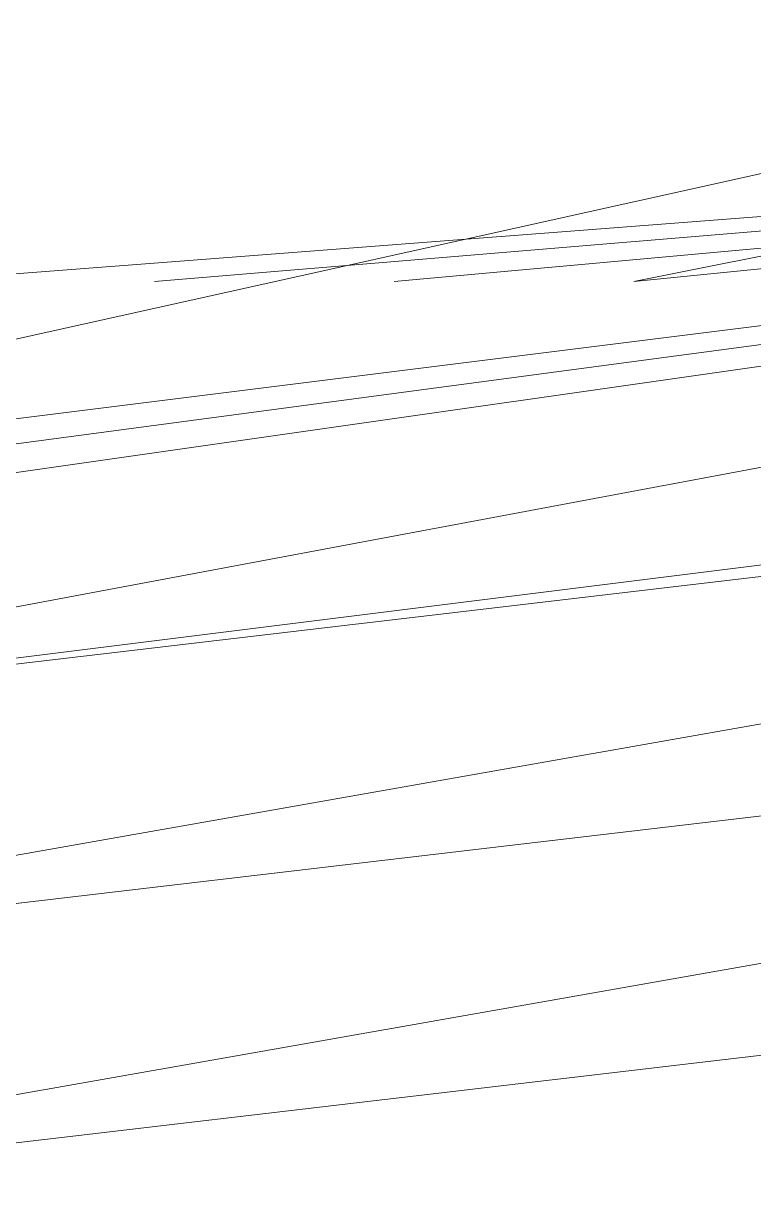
# Model space of a CAD drawing. Header units: millimetres. Extents: x 29 to 95071, y 20 to 67221.
# Drawn here: x 89387.89 to 89403, y 12223.67 to 12247.93 of the extents above; entities that cross this region are included whole.
import ezdxf

# ---------------------------------------------------------------- set-up
doc = ezdxf.new("R2010")
doc.units = ezdxf.units.MM

msp = doc.modelspace()

# ---------------------------------------------------------------- linework, layer by layer
at = {"color": 7, "lineweight": 0}
for points in [[(89400.519, 12242.59), (89450.084, 12252.503), (89400.519, 12242.59), (89450.084, 12247.546), (89400.519, 12242.59), (89450.084, 12247.546)], [(89370.78, 12232.677), (89455.041, 12242.59), (89370.78, 12232.677), (89455.041, 12242.59), (89370.78, 12232.677), (89455.041, 12242.59), (89370.78, 12232.677), (89455.041, 12242.59), (89370.78, 12232.677), (89455.041, 12242.59), (89370.78, 12232.677), (89455.041, 12242.59), (89370.78, 12232.677), (89455.041, 12242.59), (89370.78, 12232.677), (89455.041, 12242.59), (89370.78, 12232.677), (89455.041, 12242.59), (89370.78, 12232.677), (89455.041, 12242.59), (89370.78, 12232.677), (89455.041, 12242.59), (89370.78, 12232.677), (89455.041, 12242.59), (89370.78, 12232.677), (89455.041, 12242.59), (89370.78, 12232.677), (89455.041, 12242.59)]]:
    msp.add_lwpolyline(points, close=True, dxfattribs=at)
for points in [[(89370.78, 12237.633), (89450.084, 12247.546), (89370.78, 12237.633), (89450.084, 12247.546), (89370.78, 12237.633), (89450.084, 12247.546), (89370.78, 12237.633), (89450.084, 12247.546), (89370.78, 12237.633), (89450.084, 12247.546), (89370.78, 12237.633), (89450.084, 12247.546), (89370.78, 12237.633), (89450.084, 12247.546), (89370.78, 12237.633), (89450.084, 12247.546), (89370.78, 12237.633), (89450.084, 12247.546), (89370.78, 12237.633), (89450.084, 12247.546), (89370.78, 12237.633), (89450.084, 12247.546), (89370.78, 12237.633), (89450.084, 12247.546), (89370.78, 12237.633), (89450.084, 12247.546), (89370.78, 12237.633), (89450.084, 12247.546), (89370.78, 12237.633), (89450.084, 12247.546), (89370.78, 12232.677), (89450.084, 12242.59), (89370.78, 12232.677), (89450.084, 12242.59), (89370.78, 12232.677), (89450.084, 12242.59), (89370.78, 12232.677), (89450.084, 12242.59), (89370.78, 12232.677), (89450.084, 12242.59), (89370.78, 12232.677), (89450.084, 12242.59), (89370.78, 12232.677), (89450.084, 12242.59), (89370.78, 12232.677), (89450.084, 12242.59), (89370.78, 12232.677), (89450.084, 12242.59), (89370.78, 12232.677), (89450.084, 12242.59), (89370.78, 12232.677), (89450.084, 12242.59), (89370.78, 12232.677), (89450.084, 12242.59), (89370.78, 12232.677), (89450.084, 12242.59), (89370.78, 12232.677), (89450.084, 12242.59), (89370.78, 12232.677), (89450.084, 12242.59)], [(89370.78, 12237.633), (89415.389, 12247.546)], [(89385.649, 12242.59), (89450.084, 12247.546), (89385.649, 12242.59), (89450.084, 12247.546), (89385.649, 12242.59), (89450.084, 12247.546), (89380.693, 12237.633), (89450.084, 12247.546), (89380.693, 12237.633), (89450.084, 12247.546), (89380.693, 12237.633), (89450.084, 12247.546), (89375.736, 12237.633), (89450.084, 12247.546), (89375.736, 12237.633), (89450.084, 12247.546), (89375.736, 12237.633)], [(89395.562, 12242.59), (89450.084, 12247.546), (89395.562, 12242.59), (89450.084, 12247.546), (89395.562, 12242.59), (89450.084, 12247.546), (89390.606, 12242.59), (89450.084, 12247.546), (89390.606, 12242.59), (89450.084, 12247.546), (89390.606, 12242.59)], [(89370.78, 12227.72), (89455.041, 12242.59), (89370.78, 12227.72), (89455.041, 12242.59), (89370.78, 12227.72), (89455.041, 12237.633), (89370.78, 12227.72), (89455.041, 12237.633), (89370.78, 12227.72), (89455.041, 12237.633), (89370.78, 12227.72), (89455.041, 12237.633), (89370.78, 12227.72), (89455.041, 12237.633), (89370.78, 12227.72), (89455.041, 12237.633), (89370.78, 12227.72), (89455.041, 12237.633), (89370.78, 12227.72), (89455.041, 12237.633), (89370.78, 12227.72), (89455.041, 12237.633), (89370.78, 12227.72), (89455.041, 12237.633), (89370.78, 12227.72), (89455.041, 12237.633), (89370.78, 12227.72), (89455.041, 12237.633), (89370.78, 12227.72), (89455.041, 12237.633), (89370.78, 12227.72), (89455.041, 12237.633), (89370.78, 12227.72), (89455.041, 12237.633), (89370.78, 12227.72), (89455.041, 12237.633), (89370.78, 12227.72), (89455.041, 12237.633), (89370.78, 12227.72), (89455.041, 12237.633), (89370.78, 12227.72), (89455.041, 12237.633), (89370.78, 12227.72), (89455.041, 12237.633), (89370.78, 12227.72), (89455.041, 12237.633), (89370.78, 12227.72), (89455.041, 12237.633), (89370.78, 12227.72), (89455.041, 12237.633), (89370.78, 12227.72), (89455.041, 12237.633), (89370.78, 12227.72), (89455.041, 12237.633), (89370.78, 12227.72), (89455.041, 12237.633), (89370.78, 12227.72), (89455.041, 12237.633), (89370.78, 12222.764), (89455.041, 12237.633), (89370.78, 12222.764), (89455.041, 12237.633), (89370.78, 12222.764), (89455.041, 12237.633), (89370.78, 12222.764), (89455.041, 12232.677), (89370.78, 12222.764), (89455.041, 12232.677), (89370.78, 12222.764), (89455.041, 12232.677), (89370.78, 12222.764), (89455.041, 12232.677), (89370.78, 12222.764), (89455.041, 12232.677), (89370.78, 12222.764), (89455.041, 12232.677), (89370.78, 12222.764), (89455.041, 12232.677), (89370.78, 12222.764), (89455.041, 12232.677), (89370.78, 12222.764), (89455.041, 12232.677), (89370.78, 12222.764), (89455.041, 12232.677), (89370.78, 12222.764), (89455.041, 12232.677), (89370.78, 12222.764), (89455.041, 12232.677), (89370.78, 12222.764), (89455.041, 12232.677), (89370.78, 12222.764), (89455.041, 12232.677), (89370.78, 12222.764), (89455.041, 12232.677), (89370.78, 12222.764), (89455.041, 12232.677), (89370.78, 12222.764), (89455.041, 12232.677), (89370.78, 12222.764), (89455.041, 12232.677), (89370.78, 12222.764), (89455.041, 12232.677), (89370.78, 12222.764), (89455.041, 12232.677), (89370.78, 12222.764), (89455.041, 12232.677), (89370.78, 12222.764), (89455.041, 12232.677), (89370.78, 12222.764), (89455.041, 12232.677), (89370.78, 12222.764), (89455.041, 12232.677), (89370.78, 12222.764), (89455.041, 12232.677), (89370.78, 12222.764)]]:
    msp.add_lwpolyline(points, dxfattribs=at)

doc.saveas('drawing.dxf')
